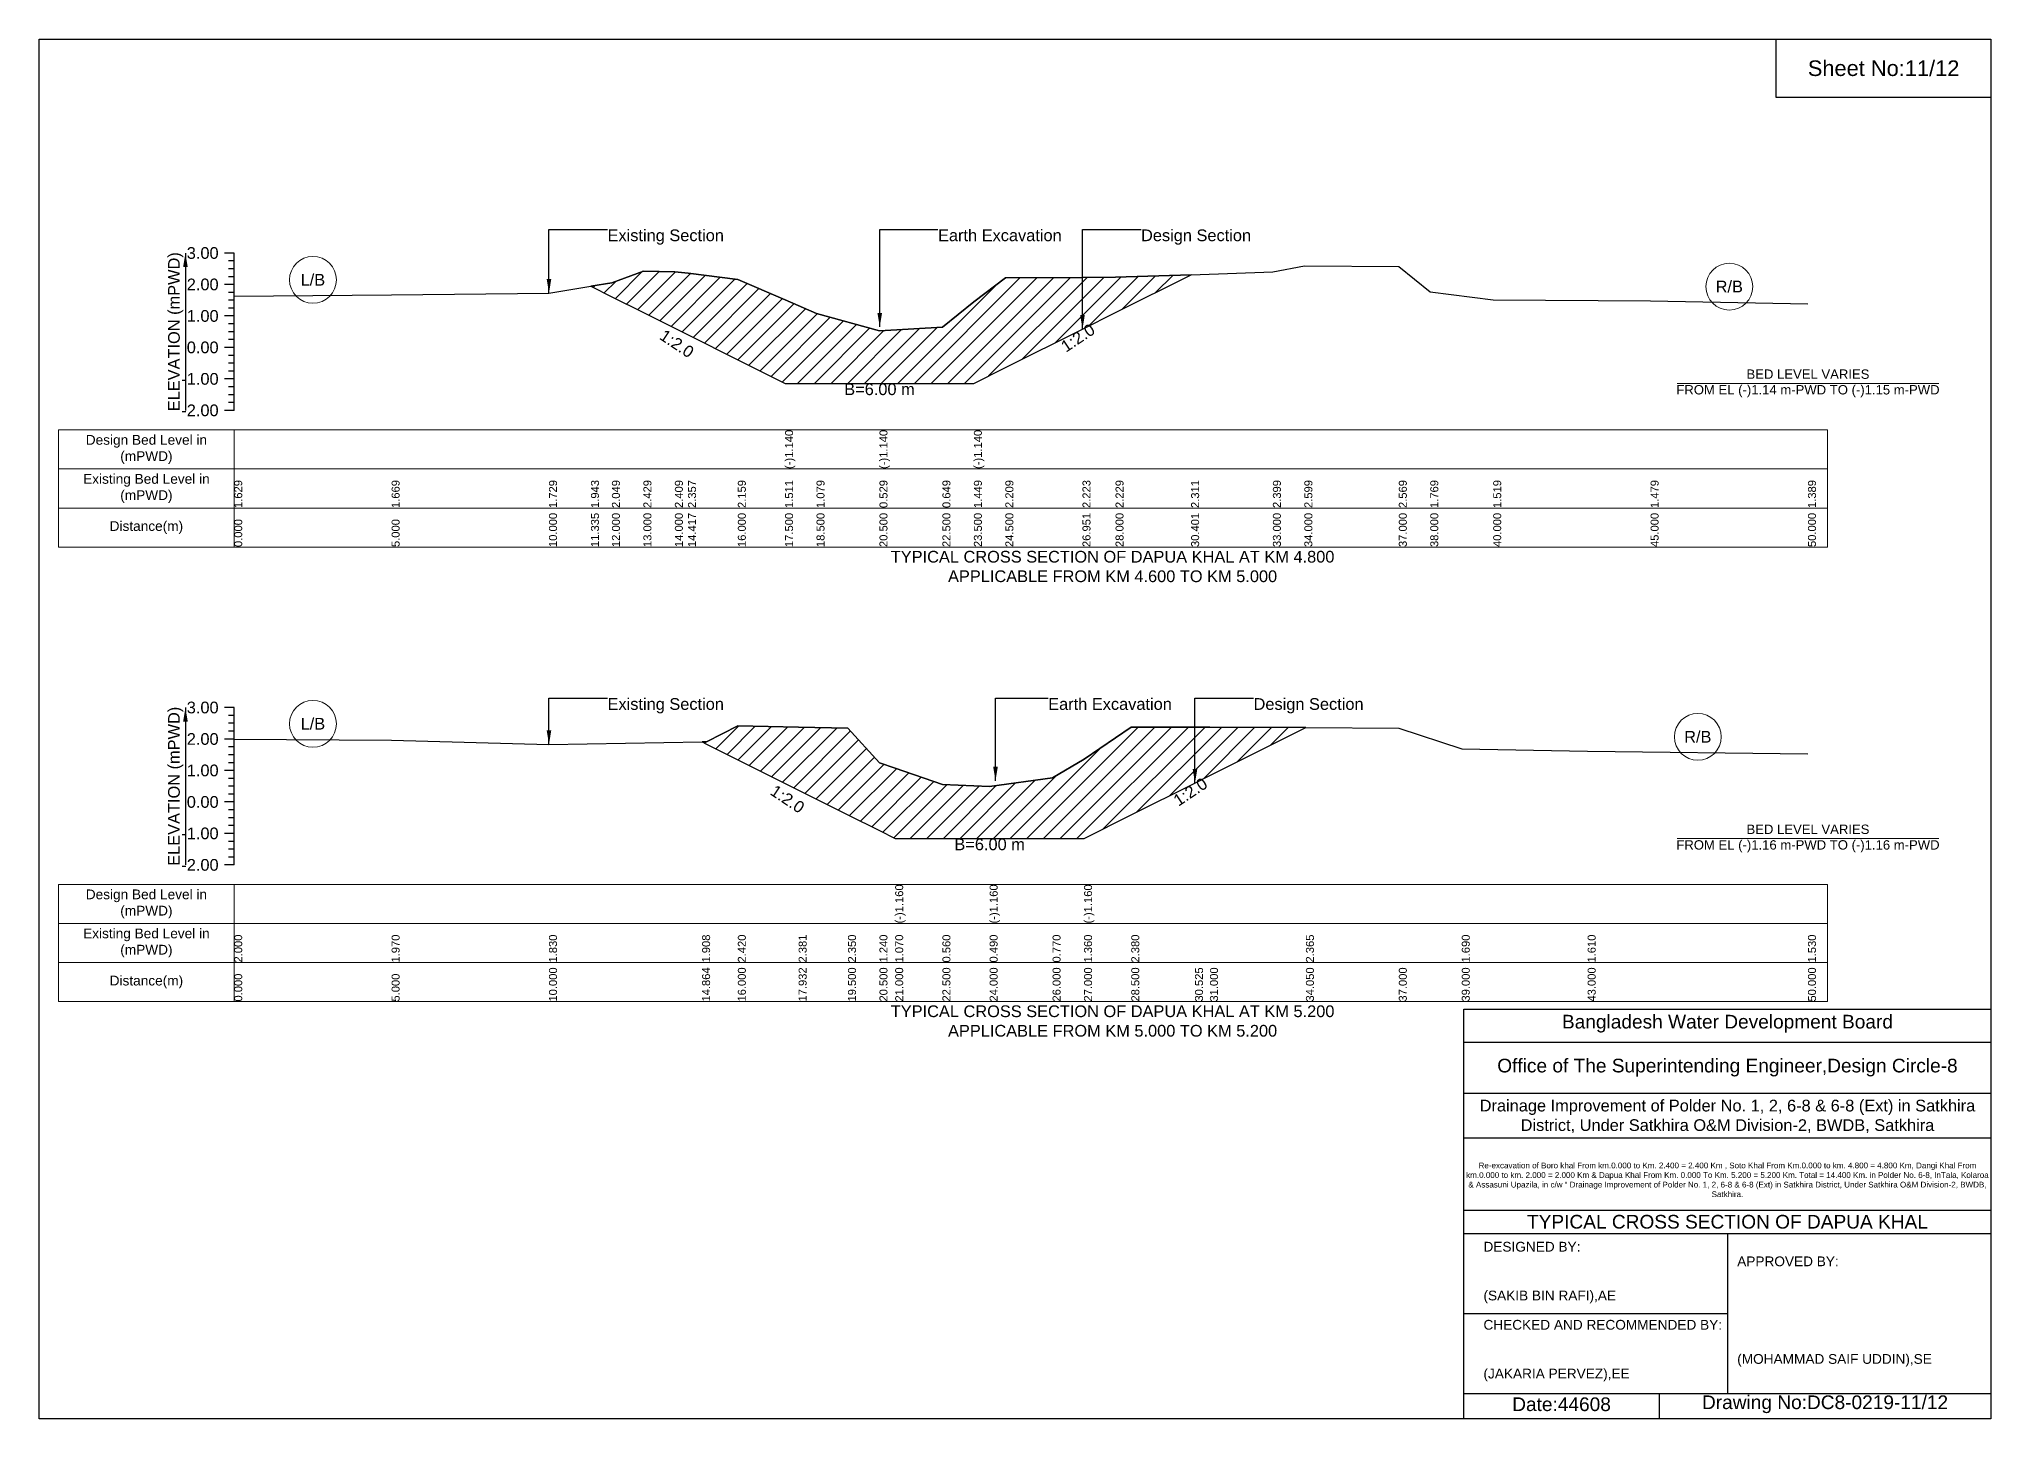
# Model space of a CAD drawing. Header units: inches. Extents: x 91000 to 218000, y -5656 to 30000.
# Drawn here: x 200000 to 208000, y 24344 to 30000 of the extents above; entities that cross this region are included whole.
import ezdxf

# ---------------------------------------------------------------- set-up
doc = ezdxf.new("R2010")
doc.units = ezdxf.units.IN
doc.header["$LTSCALE"] = 7
doc.header["$MEASUREMENT"] = 0
for name, color, linetype, lineweight in [('Cross section Data Border', 7, 'Continuous', 9), ('Cross Section Labels', 7, 'Continuous', 9), ('Existing_Bed_Level for Xsection', 7, 'Continuous', 25)]:
    doc.layers.add(name, color=color, linetype=linetype, lineweight=lineweight)
doc.styles.get("Standard").update_dxf_attribs({"font": 'arial.ttf'})
doc.dimstyles.get("Standard").update_dxf_attribs({"dimtxt": 0.18, "dimasz": 0.18, "dimexe": 0.18, "dimexo": 0.0625, "dimgap": 0.09, "dimtad": 0, "dimtih": 1, "dimtoh": 1, "dimdec": 4, "dimzin": 0, "dimdsep": 46, "dimtxsty": 'Standard', "dimcen": 0.09, "dimadec": 0, "dimazin": 0, "dimtfac": 1, "dimtdec": 4, "dimtofl": 0, "dimtmove": 0, "dimatfit": 3, "dimfxl": 1, "dimtolj": 1, "dimtzin": 0, "dimarcsym": 0})

msp = doc.modelspace()

# ---------------------------------------------------------------- hatches: boundary and pattern name
at = {"layer": 'Existing_Bed_Level for Xsection'}
h = msp.add_hatch(dxfattribs=at)
h.set_pattern_fill('ANSI31', color=256, scale=387, style=0)
h.paths.add_polyline_path([(202262.2, 28986.4), (202348, 28943.4), (202477, 28878.9), (202606, 28814.4), (202659.8, 28787.5), (202864, 28685.4), (203057.5, 28588.7), (203186.5, 28588.7), (203444.5, 28588.7), (203702.5, 28588.7), (203831.5, 28588.7), (203960.5, 28653.2), (204276.6, 28811.3), (204412, 28878.9), (204721.8, 29033.8), (204412, 29023.3), (204276.6, 29022.5), (203960.5, 29020.7), (203831.5, 28922.7), (203702.5, 28819.5), (203444.5, 28804), (203186.5, 28875), (203057.5, 28930.7), (202864, 29014.3), (202659.8, 29039.8), (202606, 29046.5), (202477, 29049.1), (202348, 29000.1)])
h = msp.add_hatch(dxfattribs=at)
h.set_pattern_fill('ANSI31', color=256, scale=387, style=0)
h.paths.add_polyline_path([(202717.5, 27118.9), (202735, 27110.2), (202864, 27045.7), (203113.2, 26921), (203315.5, 26819.9), (203444.5, 26755.4), (203509, 26723.2), (203702.5, 26723.2), (203896, 26723.2), (204154, 26723.2), (204283, 26723.2), (204476.5, 26819.9), (204737.7, 26950.5), (204799, 26981.2), (205192.4, 27177.8), (204799, 27179.8), (204737.7, 27179.8), (204476.5, 27179.8), (204283, 27048.2), (204154, 26972.1), (203896, 26936), (203702.5, 26945), (203509, 27010.8), (203444.5, 27032.8), (203315.5, 27175.9), (203113.2, 27180), (202864, 27185), (202735, 27119.2)])

# ---------------------------------------------------------------- linework, layer by layer
for points in [[(200000, 30000), (208000, 30000), (208000, 24344), (200000, 24344)], [(207120, 30000), (208000, 30000), (208000, 29760), (207120, 29760)]]:
    msp.add_lwpolyline(points, close=True)
for points in [[(205840, 24344), (205840, 26024), (208000, 26024)], [(205840, 25888), (208000, 25888)], [(205840, 25680), (208000, 25680)], [(205840, 25496), (208000, 25496)], [(205840, 25200), (208000, 25200)], [(205840, 25104), (208000, 25104)], [(206920, 25104), (206920, 24448)], [(205840, 24776), (206920, 24776)], [(205840, 24448), (208000, 24448)], [(206640, 24448), (206640, 24344)]]:
    msp.add_lwpolyline(points)
at = {"layer": 'Cross section Data Border'}
for points in [[(200080, 28397.8), (207330, 28397.8), (207330, 27917.8), (200080, 27917.8)], [(200080, 26534.8), (207330, 26534.8), (207330, 26054.8), (200080, 26054.8)]]:
    msp.add_lwpolyline(points, close=True, dxfattribs=at)
for points in [[(200800, 28397.8), (200800, 27917.8)], [(200080, 28237.8), (207330, 28237.8)], [(200080, 28077.8), (207330, 28077.8)], [(200800, 26534.8), (200800, 26054.8)], [(200080, 26374.8), (207330, 26374.8)], [(200080, 26214.8), (207330, 26214.8)]]:
    msp.add_lwpolyline(points, dxfattribs=at)
at = {"layer": 'Cross Section Labels'}
for points in [[(206714.2, 28588.7), (207785.8, 28588.7)], [(206714.2, 26723.2), (207785.8, 26723.2)]]:
    msp.add_lwpolyline(points, dxfattribs=at)
for centre in [(201122.5, 29013), (206927.5, 28985.2), (201122.5, 27193.4), (206798.5, 27139.8)]:
    msp.add_circle(centre, 96, dxfattribs=at)
at = {"layer": 'Existing_Bed_Level for Xsection'}
for points in [[(200800, 29122.8), (200760, 29122.8)], [(200800, 28477.8), (200800, 28606.8), (200800, 28735.8), (200800, 28864.8), (200800, 28993.8), (200800, 29122.8)], [(200800, 29090.5), (200776, 29090.5)], [(200800, 29058.3), (200776, 29058.3)], [(200800, 28945.9), (201445, 28951.1), (202090, 28958.8), (202262.2, 28986.4), (202348, 29000.1), (202477, 29049.1), (202606, 29046.5), (202659.8, 29039.8), (202864, 29014.3), (203057.5, 28930.7), (203057.5, 28930.7), (203186.5, 28875), (203444.5, 28804), (203444.5, 28804), (203702.5, 28819.5), (203831.5, 28922.7), (203831.5, 28922.7), (203960.5, 29020.7), (204276.6, 29022.5), (204412, 29023.3), (204721.8, 29033.8), (205057, 29045.2), (205186, 29071), (205573, 29067.2), (205702, 28964), (205960, 28931.7), (206605, 28926.5), (207250, 28914.9)], [(200800, 28993.8), (200760, 28993.8)], [(200800, 29026), (200776, 29026)], [(200800, 28961.5), (200776, 28961.5)], [(200800, 28929.3), (200776, 28929.3)], [(200800, 28897), (200776, 28897)], [(200800, 28864.8), (200760, 28864.8)], [(200800, 28832.5), (200776, 28832.5)], [(200800, 28800.3), (200776, 28800.3)], [(200800, 28735.8), (200760, 28735.8)], [(200800, 28768), (200776, 28768)], [(200800, 28703.5), (200776, 28703.5)], [(200800, 28671.3), (200776, 28671.3)], [(200800, 28606.8), (200760, 28606.8)], [(200800, 28639), (200776, 28639)], [(200800, 28574.5), (200776, 28574.5)], [(200800, 28542.3), (200776, 28542.3)], [(200800, 28510), (200776, 28510)], [(200800, 28477.8), (200760, 28477.8)], [(200800, 27259.8), (200760, 27259.8)], [(200800, 27227.5), (200776, 27227.5)], [(200800, 26614.8), (200800, 26743.8), (200800, 26872.8), (200800, 27001.8), (200800, 27130.8), (200800, 27259.8)], [(200800, 27130.8), (200760, 27130.8)], [(200800, 27195.3), (200776, 27195.3)], [(200800, 27163), (200776, 27163)], [(200800, 27130.8), (201445, 27126.9), (202090, 27108.9), (202717.5, 27118.9), (202735, 27119.2), (202864, 27185), (203113.2, 27180), (203315.5, 27175.9), (203444.5, 27032.8), (203509, 27010.8), (203509, 27010.8), (203702.5, 26945), (203896, 26936), (203896, 26936), (204154, 26972.1), (204283, 27048.2), (204283, 27048.2), (204476.5, 27179.8), (204737.7, 27179.8), (204799, 27179.8), (205192.4, 27177.8), (205573, 27175.9), (205831, 27090.8), (206347, 27080.5), (207250, 27070.2)], [(200800, 27098.5), (200776, 27098.5)], [(200800, 27066.3), (200776, 27066.3)], [(200800, 27001.8), (200760, 27001.8)], [(200800, 27034), (200776, 27034)], [(200800, 26969.5), (200776, 26969.5)], [(200800, 26937.3), (200776, 26937.3)], [(200800, 26905), (200776, 26905)], [(200800, 26872.8), (200760, 26872.8)], [(200800, 26840.5), (200776, 26840.5)], [(200800, 26808.3), (200776, 26808.3)], [(200800, 26743.8), (200760, 26743.8)], [(200800, 26776), (200776, 26776)], [(200800, 26711.5), (200776, 26711.5)], [(200800, 26679.3), (200776, 26679.3)], [(200800, 26647), (200776, 26647)], [(200800, 26614.8), (200760, 26614.8)]]:
    msp.add_lwpolyline(points, dxfattribs=at)
for points in [[(202262.2, 28986.4), (202348, 28943.4), (202477, 28878.9), (202606, 28814.4), (202659.8, 28787.5), (202864, 28685.4), (203057.5, 28588.7), (203057.5, 28588.7), (203186.5, 28588.7), (203444.5, 28588.7), (203444.5, 28588.7), (203702.5, 28588.7), (203831.5, 28588.7), (203831.5, 28588.7), (203960.5, 28653.2), (204276.6, 28811.3), (204412, 28878.9), (204721.8, 29033.8), (204721.8, 29033.8), (204721.8, 29033.8), (204412, 29023.3), (204276.6, 29022.5), (203960.5, 29020.7), (203831.5, 28922.7), (203831.5, 28922.7), (203702.5, 28819.5), (203444.5, 28804), (203444.5, 28804), (203186.5, 28875), (203057.5, 28930.7), (203057.5, 28930.7), (202864, 29014.3), (202659.8, 29039.8), (202606, 29046.5), (202477, 29049.1), (202348, 29000.1)], [(202717.5, 27118.9), (202717.5, 27118.9), (202735, 27110.2), (202864, 27045.7), (203113.2, 26921), (203315.5, 26819.9), (203444.5, 26755.4), (203509, 26723.2), (203509, 26723.2), (203702.5, 26723.2), (203896, 26723.2), (203896, 26723.2), (204154, 26723.2), (204283, 26723.2), (204283, 26723.2), (204476.5, 26819.9), (204737.7, 26950.5), (204799, 26981.2), (205192.4, 27177.8), (205192.4, 27177.8), (205192.4, 27177.8), (204799, 27179.8), (204737.7, 27179.8), (204476.5, 27179.8), (204283, 27048.2), (204283, 27048.2), (204154, 26972.1), (203896, 26936), (203896, 26936), (203702.5, 26945), (203509, 27010.8), (203509, 27010.8), (203444.5, 27032.8), (203315.5, 27175.9), (203113.2, 27180), (202864, 27185), (202735, 27119.2), (202717.5, 27118.9)]]:
    msp.add_lwpolyline(points, close=True, dxfattribs=at)

# ---------------------------------------------------------------- texts
at = {"attachment_point": 5}
for s, insert, char_height in [('Sheet No:11/12', (207560, 29880), 64), ('Bangladesh Water Development Board', (206920, 25964), 56), ('Office of The Superintending Engineer,Design Circle-8', (206920, 25784), 56)]:
    msp.add_mtext(s, dxfattribs=dict(at, insert=insert, char_height=char_height))
for s, insert, char_height, width, attachment_point in [('Drainage Improvement of Polder No. 1, 2, 6-8 & 6-8 (Ext) in Satkhira District, Under Satkhira O&M Division-2, BWDB, Satkhira', (206920, 25584), 48, 2240, 5), ('Re-excavation of Boro khal From km.0.000 to Km. 2.400 = 2.400 Km , Soto Khal From Km.0.000 to km. 4.800 = 4.800 Km, Dangi Khal From km.0.000 to km. 2.000 = 2.000 Km & Dapua Khal From Km. 0.000 To Km. 5.200 = 5.200 Km. Total = 14.400 Km. in Polder No. 6-8, InTala, Kolaroa & Assasuni Upazila, in c/w “ Drainage Improvement of Polder No. 1, 2, 6-8 & 6-8 (Ext) in Satkhira District, Under Satkhira O&M Division-2, BWDB, Satkhira.', (206920, 25324), 23.565, 2160, 5), ('TYPICAL CROSS SECTION OF DAPUA KHAL', (206920, 25152), 56, 2240, 5), ('DESIGNED BY:^J^J^J(SAKIB BIN RAFI),AE', (205920, 24944), 40, 1120, 4), ('APPROVED BY:^J^J^J^J^J^J(MOHAMMAD SAIF UDDIN),SE', (206960, 24784), 40, 1120, 4), ('CHECKED AND RECOMMENDED BY:^J^J^J(JAKARIA PERVEZ),EE', (205920, 24624), 40, 1120, 4), ('Date:44608', (206240, 24404), 56, 1120, 5), ('Drawing No:DC8-0219-11/12', (207320, 24404), 56, 1760, 5)]:
    msp.add_mtext(s, dxfattribs=dict(insert=insert, char_height=char_height, width=width, attachment_point=attachment_point))
at = {"layer": 'Cross section Data Border', "char_height": 40, "width": 640, "attachment_point": 5}
for s, insert in [('Design Bed Level in (mPWD)', (200440, 28317.8)), ('Existing Bed Level in (mPWD)', (200440, 28157.8)), ('Distance(m)', (200440, 27997.8)), ('Design Bed Level in (mPWD)', (200440, 26454.8)), ('Existing Bed Level in (mPWD)', (200440, 26294.8)), ('Distance(m)', (200440, 26134.8))]:
    msp.add_mtext(s, dxfattribs=dict(at, insert=insert))
at = {"layer": 'Cross Section Labels'}
for s, insert, char_height, attachment_point in [('Existing Section', (202330, 29219.5), 48, 1), ('Earth Excavation', (203684.5, 29219.5), 48, 1), ('Design Section', (204516.6, 29219.5), 48, 1), ('L/B', (201122.5, 29013), 48, 5), ('R/B', (206927.5, 28985.2), 48, 5), ('BED LEVEL VARIES ^JFROM EL (-)1.14 m-PWD TO (-)1.15 m-PWD', (207250, 28588.7), 38.4, 5), ('B=6.00 m', (203444.5, 28588.7), 48, 2), ('TYPICAL CROSS SECTION OF DAPUA KHAL AT KM 4.800^JAPPLICABLE FROM KM 4.600 TO KM 5.000', (204400, 27837.8), 48, 5), ('Existing Section', (202330, 27298.5), 48, 1), ('Earth Excavation', (204136, 27298.5), 48, 1), ('Design Section', (204977.7, 27298.5), 48, 1), ('L/B', (201122.5, 27193.4), 48, 5), ('R/B', (206798.5, 27139.8), 48, 5), ('B=6.00 m', (203896, 26723.2), 48, 2), ('BED LEVEL VARIES ^JFROM EL (-)1.16 m-PWD TO (-)1.16 m-PWD', (207250, 26723.2), 38.4, 5), ('TYPICAL CROSS SECTION OF DAPUA KHAL AT KM 5.200^JAPPLICABLE FROM KM 5.000 TO KM 5.200', (204400, 25974.8), 48, 5)]:
    msp.add_mtext(s, dxfattribs=dict(at, insert=insert, char_height=char_height, attachment_point=attachment_point))
at = {"layer": 'Cross Section Labels', "char_height": 48, "attachment_point": 2}
for insert, rotation in [((202627.6, 28771.4), 326.30993), ((204244.4, 28795.1), 33.69007), ((204705.4, 26934.4), 33.69007), ((203081, 26904.9), 326.30993)]:
    msp.add_mtext('1:2.0', dxfattribs=dict(at, insert=insert, rotation=rotation))
at = {"layer": 'Existing_Bed_Level for Xsection', "rotation": 90}
for s, insert, char_height, attachment_point in [('ELEVATION (mPWD)', (200560, 28800.3), 48, 5), ('(-)1.140', (203057.5, 28237.8), 32.8, 1), ('(-)1.140', (203444.5, 28237.8), 32.8, 1), ('(-)1.140', (203831.5, 28237.8), 32.8, 1), ('1.629', (200800, 28077.8), 32.8, 1), ('1.669', (201445, 28077.8), 32.8, 1), ('1.729', (202090, 28077.8), 32.8, 1), ('1.943', (202262.2, 28077.8), 32.8, 1), ('2.049', (202348, 28077.8), 32.8, 1), ('2.429', (202477, 28077.8), 32.8, 1), ('2.409', (202606, 28077.8), 32.8, 1), ('2.357', (202659.8, 28077.8), 32.8, 1), ('2.159', (202864, 28077.8), 32.8, 1), ('1.511', (203057.5, 28077.8), 32.8, 1), ('1.079', (203186.5, 28077.8), 32.8, 1), ('0.529', (203444.5, 28077.8), 32.8, 1), ('0.649', (203702.5, 28077.8), 32.8, 1), ('1.449', (203831.5, 28077.8), 32.8, 1), ('2.209', (203960.5, 28077.8), 32.8, 1), ('2.223', (204276.6, 28077.8), 32.8, 1), ('2.229', (204412, 28077.8), 32.8, 1), ('2.311', (204721.8, 28077.8), 32.8, 1), ('2.399', (205057, 28077.8), 32.8, 1), ('2.599', (205186, 28077.8), 32.8, 1), ('2.569', (205573, 28077.8), 32.8, 1), ('1.769', (205702, 28077.8), 32.8, 1), ('1.519', (205960, 28077.8), 32.8, 1), ('1.479', (206605, 28077.8), 32.8, 1), ('1.389', (207250, 28077.8), 32.8, 1), ('0.000', (200800, 27917.8), 32.8, 1), ('5.000', (201445, 27917.8), 32.8, 1), ('10.000', (202090, 27917.8), 32.8, 1), ('11.335', (202262.2, 27917.8), 32.8, 1), ('12.000', (202348, 27917.8), 32.8, 1), ('13.000', (202477, 27917.8), 32.8, 1), ('14.000', (202606, 27917.8), 32.8, 1), ('14.417', (202659.8, 27917.8), 32.8, 1), ('16.000', (202864, 27917.8), 32.8, 1), ('17.500', (203057.5, 27917.8), 32.8, 1), ('18.500', (203186.5, 27917.8), 32.8, 1), ('20.500', (203444.5, 27917.8), 32.8, 1), ('22.500', (203702.5, 27917.8), 32.8, 1), ('23.500', (203831.5, 27917.8), 32.8, 1), ('24.500', (203960.5, 27917.8), 32.8, 1), ('26.951', (204276.6, 27917.8), 32.8, 1), ('28.000', (204412, 27917.8), 32.8, 1), ('30.401', (204721.8, 27917.8), 32.8, 1), ('33.000', (205057, 27917.8), 32.8, 1), ('34.000', (205186, 27917.8), 32.8, 1), ('37.000', (205573, 27917.8), 32.8, 1), ('38.000', (205702, 27917.8), 32.8, 1), ('40.000', (205960, 27917.8), 32.8, 1), ('45.000', (206605, 27917.8), 32.8, 1), ('50.000', (207250, 27917.8), 32.8, 1), ('ELEVATION (mPWD)', (200560, 26937.3), 48, 5), ('(-)1.160', (203509, 26374.8), 32.8, 1), ('(-)1.160', (203896, 26374.8), 32.8, 1), ('(-)1.160', (204283, 26374.8), 32.8, 1), ('2.000', (200800, 26214.8), 32.8, 1), ('1.970', (201445, 26214.8), 32.8, 1), ('1.830', (202090, 26214.8), 32.8, 1), ('1.908', (202717.5, 26214.8), 32.8, 1), ('2.420', (202864, 26214.8), 32.8, 1), ('2.381', (203113.2, 26214.8), 32.8, 1), ('2.350', (203315.5, 26214.8), 32.8, 1), ('1.240', (203444.5, 26214.8), 32.8, 1), ('1.070', (203509, 26214.8), 32.8, 1), ('0.560', (203702.5, 26214.8), 32.8, 1), ('0.490', (203896, 26214.8), 32.8, 1), ('0.770', (204154, 26214.8), 32.8, 1), ('1.360', (204283, 26214.8), 32.8, 1), ('2.380', (204476.5, 26214.8), 32.8, 1), ('2.365', (205192.4, 26214.8), 32.8, 1), ('1.690', (205831, 26214.8), 32.8, 1), ('1.610', (206347, 26214.8), 32.8, 1), ('1.530', (207250, 26214.8), 32.8, 1), ('0.000', (200800, 26054.8), 32.8, 1), ('5.000', (201445, 26054.8), 32.8, 1), ('10.000', (202090, 26054.8), 32.8, 1), ('14.864', (202717.5, 26054.8), 32.8, 1), ('16.000', (202864, 26054.8), 32.8, 1), ('17.932', (203113.2, 26054.8), 32.8, 1), ('19.500', (203315.5, 26054.8), 32.8, 1), ('20.500', (203444.5, 26054.8), 32.8, 1), ('21.000', (203509, 26054.8), 32.8, 1), ('22.500', (203702.5, 26054.8), 32.8, 1), ('24.000', (203896, 26054.8), 32.8, 1), ('26.000', (204154, 26054.8), 32.8, 1), ('27.000', (204283, 26054.8), 32.8, 1), ('28.500', (204476.5, 26054.8), 32.8, 1), ('30.525', (204737.7, 26054.8), 32.8, 1), ('31.000', (204799, 26054.8), 32.8, 1), ('34.050', (205192.4, 26054.8), 32.8, 1), ('37.000', (205573, 26054.8), 32.8, 1), ('39.000', (205831, 26054.8), 32.8, 1), ('43.000', (206347, 26054.8), 32.8, 1), ('50.000', (207250, 26054.8), 32.8, 1)]:
    msp.add_mtext(s, dxfattribs=dict(at, insert=insert, char_height=char_height, attachment_point=attachment_point))
at = {"layer": 'Existing_Bed_Level for Xsection', "char_height": 48, "attachment_point": 6}
for s, insert in [('3.00', (200736, 29122.8)), ('2.00', (200736, 28993.8)), ('1.00', (200736, 28864.8)), ('0.00', (200736, 28735.8)), ('-1.00', (200736, 28606.8)), ('-2.00', (200736, 28477.8)), ('3.00', (200736, 27259.8)), ('2.00', (200736, 27130.8)), ('1.00', (200736, 27001.8)), ('0.00', (200736, 26872.8)), ('-1.00', (200736, 26743.8)), ('-2.00', (200736, 26614.8))]:
    msp.add_mtext(s, dxfattribs=dict(at, insert=insert))

# ---------------------------------------------------------------- leaders
at = {"layer": 'Cross Section Labels', "annotation_type": 0, "has_hookline": 1, "hookline_direction": 0}
for points, text_width in [([(202090, 28958.8), (202090, 29219.5), (202329.9, 29219.5)], 467.2), ([(203445.7, 28819.8), (203445.7, 29219.5), (203684.4, 29219.5)], 497), ([(204276.6, 28811.3), (204276.6, 29219.5), (204516.5, 29219.5)], 441.2), ([(202090, 27108.9), (202090, 27298.5), (202329.9, 27298.5)], 467.2), ([(203920.1, 26959.6), (203920.1, 27298.5), (204135.9, 27298.5)], 497), ([(204737.7, 26950.5), (204737.7, 27298.5), (204977.6, 27298.5)], 441.2)]:
    msp.add_leader(points, dimstyle='Standard', override={"dimasz": 57.6}, dxfattribs=dict(at, text_width=text_width))
at = {"layer": 'Existing_Bed_Level for Xsection'}
for points in [[(200600, 29122.8), (200600, 28477.8)], [(200600, 27259.8), (200600, 26614.8)]]:
    msp.add_leader(points, dimstyle='Standard', override={"dimasz": 57.6}, dxfattribs=at)

doc.saveas('drawing.dxf')
